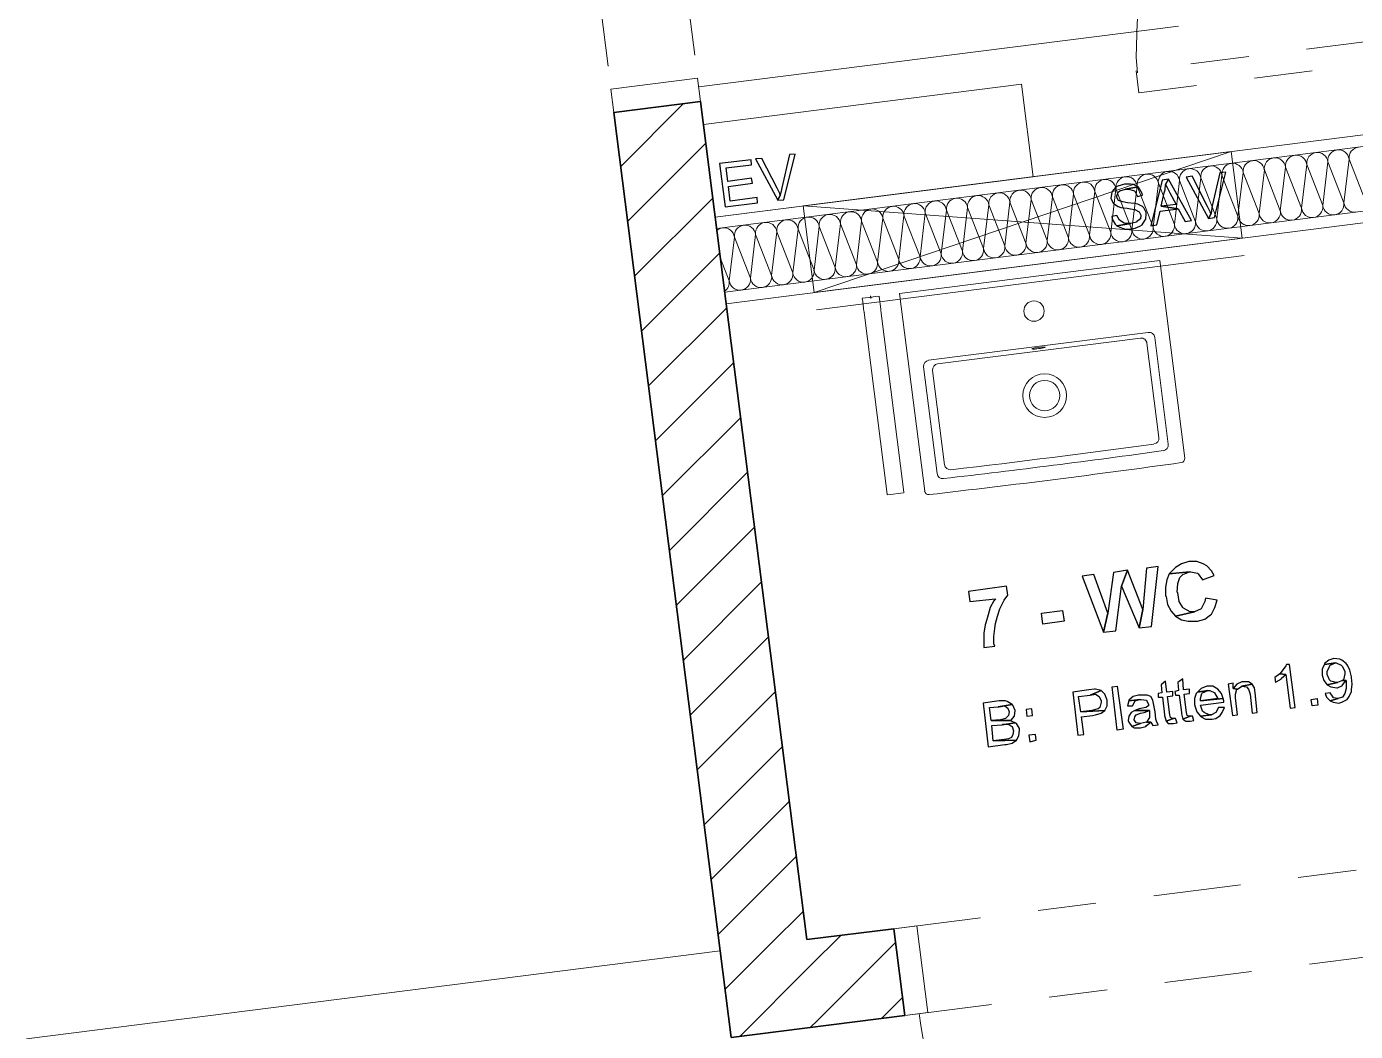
# Model space of a CAD drawing. Header units: metres. Extents: x 2713679.5 to 2713747.3, y 1226017.1 to 1226104.2.
# Drawn here: x 2713728.368 to 2713730.649, y 1226046.154 to 1226047.878 of the extents above; entities that cross this region are included whole.
import ezdxf

# ---------------------------------------------------------------- set-up
doc = ezdxf.new("R2010")
doc.units = ezdxf.units.M
doc.header["$MEASUREMENT"] = 0
for name, pattern in [('Achse', [0.115, 0, -0.04, 0.075, 0]), ('Strich 2_1mm', [0.15, 0.1, -0.05]), ('Strichpunkt 3_1_1mm Achsen', [0.25, 0.15, -0.05, 0, -0.05])]:
    doc.linetypes.add(name, pattern=pattern)
for name, color, linetype, true_color in [('haustechnik', 7, 'Continuous', 0x0332dd), ('raum', 7, 'Continuous', 0x000000), ('texte', 7, 'Continuous', 0x000000)]:
    doc.layers.add(name, color=color, linetype=linetype, true_color=true_color)
doc.layers.add('plangrafiken', color=251, linetype='Continuous')
doc.layers.add('waende_stuetzen', color=250, linetype='Continuous')

msp = doc.modelspace()

# ---------------------------------------------------------------- linework, layer by layer
at = {"layer": 'haustechnik', "color": 106, "linetype": 'Continuous', "lineweight": 13, "true_color": 0x008a1e}
for p, q in [((2713729.5301, 1226047.7101), (2713730.0757, 1226047.7794)), ((2713730.0757, 1226047.7794), (2713730.0959, 1226047.6207)), ((2713729.5502, 1226047.5514), (2713729.5301, 1226047.7101)), ((2713730.0959, 1226047.6207), (2713729.5502, 1226047.5514))]:
    msp.add_line(p, q, dxfattribs=at)
at = {"layer": 'haustechnik', "color": 152, "linetype": 'Continuous', "lineweight": 13, "true_color": 0x0365dd}
for p, q in [((2713730.4354, 1226047.6637), (2713729.7013, 1226047.5706)), ((2713729.7201, 1226047.4218), (2713730.4354, 1226047.6637)), ((2713730.4543, 1226047.5149), (2713730.4354, 1226047.6637)), ((2713730.4543, 1226047.5149), (2713729.7013, 1226047.5706)), ((2713729.7013, 1226047.5706), (2713729.7201, 1226047.4218)), ((2713729.7201, 1226047.4218), (2713730.4543, 1226047.5149)), ((2713729.7239, 1226047.392), (2713730.458, 1226047.4852))]:
    msp.add_line(p, q, dxfattribs=at)
at = {"layer": 'plangrafiken', "color": 7, "linetype": 'Strich 2_1mm', "lineweight": 13}
for p, q in [((2713730.8626, 1226047.8774), (2713730.2723, 1226047.8025)), ((2713730.2771, 1226047.7646), (2713730.8675, 1226047.8395)), ((2713730.2723, 1226047.8025), (2713730.2771, 1226047.7646))]:
    msp.add_line(p, q, dxfattribs=at)
at = {"layer": 'plangrafiken', "color": 7, "linetype": 'Continuous', "lineweight": 13}
for p, q in [((2713729.8665, 1226047.4202), (2713730.3129, 1226047.4768)), ((2713730.3129, 1226047.4768), (2713730.3559, 1226047.1379)), ((2713729.8035, 1226047.4122), (2713729.8025, 1226047.4121)), ((2713729.8026, 1226047.4116), (2713729.8032, 1226047.4066)), ((2713729.8032, 1226047.4066), (2713729.8048, 1226047.3944)), ((2713729.8304, 1226047.4156), (2713729.8035, 1226047.4122)), ((2713729.8144, 1226047.4136), (2713729.8194, 1226047.4142)), ((2713729.8166, 1226047.4164), (2713729.8172, 1226047.4114)), ((2713729.8314, 1226047.4153), (2713729.8313, 1226047.4157)), ((2713729.8341, 1226047.3936), (2713729.8314, 1226047.4153)), ((2713729.9096, 1226047.0813), (2713729.8665, 1226047.4202)), ((2713729.8048, 1226047.3944), (2713729.8053, 1226047.39)), ((2713729.8053, 1226047.39), (2713729.8055, 1226047.3885)), ((2713729.8061, 1226047.3881), (2713729.8056, 1226047.3877)), ((2713729.8056, 1226047.3875), (2713729.8452, 1226047.0757)), ((2713729.8344, 1226047.3914), (2713729.8338, 1226047.3916)), ((2713729.8343, 1226047.3922), (2713729.8341, 1226047.3936)), ((2713729.874, 1226047.0794), (2713729.8344, 1226047.3912)), ((2713730.2933, 1226047.3534), (2713729.9163, 1226047.3056)), ((2713730.2799, 1226047.3437), (2713729.9318, 1226047.2995)), ((2713730.3116, 1226047.1732), (2713730.2911, 1226047.335)), ((2713730.3045, 1226047.3447), (2713730.3277, 1226047.1617)), ((2713729.9077, 1226047.2944), (2713729.9309, 1226047.1113)), ((2713729.9436, 1226047.1265), (2713729.9231, 1226047.2883)), ((2713729.8452, 1226047.0757), (2713729.8453, 1226047.0748)), ((2713729.8463, 1226047.0749), (2713729.8732, 1226047.0783)), ((2713729.8741, 1226047.0784), (2713729.874, 1226047.0794))]:
    msp.add_line(p, q, dxfattribs=at)
for centre, radius in [((2713730.0972, 1226047.39), 0.0175), ((2713730.1155, 1226047.2451), 0.0375), ((2713730.1155, 1226047.2451), 0.026)]:
    msp.add_circle(centre, radius, dxfattribs=at)
at = {"layer": 'plangrafiken', "color": 7, "linetype": 'Achse', "lineweight": 13}
msp.add_arc((2713730.8675, 1226047.8395), 0.595, 97.2326, 187.2326, dxfattribs=at)
at = {"layer": 'plangrafiken', "color": 7, "linetype": 'Continuous', "lineweight": 13}
for centre, radius, start, end in [((2713730.2812, 1226047.3337), 0.01, 7.2326, 97.2326), ((2713730.2946, 1226047.3435), 0.01, 7.2326, 97.2326), ((2713729.9176, 1226047.2956), 0.01, 97.2326, 187.2326), ((2713729.933, 1226047.2896), 0.01, 97.2326, 187.2326), ((2713727.9316, 1226064.4541), 17.454, 276.65619, 277.80896), ((2713730.3017, 1226047.1719), 0.01, 277.8729, 7.2326), ((2713730.3178, 1226047.1604), 0.01, 277.9501, 7.2326), ((2713728.0145, 1226063.8008), 16.8335, 276.49048, 277.97467), ((2713728.0114, 1226063.8251), 16.8335, 276.58544, 277.87971), ((2713730.3489, 1226047.137), 0.007, 277.9747, 7.221), ((2713729.9408, 1226047.1126), 0.01, 187.2326, 276.5151), ((2713729.9536, 1226047.1278), 0.01, 187.2326, 276.5923), ((2713729.9165, 1226047.0822), 0.007, 187.2441, 276.4905)]:
    msp.add_arc(centre, radius, start, end, dxfattribs=at)
for start_param, end_param in [(1.570796, 4.712389), (4.712389, 7.853982)]:
    msp.add_ellipse((2713730.1052, 1226047.3266), major_axis=(0.0119, 0.0015), ratio=0.087156, start_param=start_param, end_param=end_param, dxfattribs=at)
at = {"layer": 'raum', "color": 255, "linetype": 'Continuous', "lineweight": 13}
msp.add_line((2713728.3684, 1226046.1414), (2713729.5588, 1226046.2925), dxfattribs=at)
at = {"layer": 'texte'}
for points in [[(2713729.6871, 1226047.6593), (2713729.6776, 1226047.6585), (2713729.6644, 1226047.6015), (2713729.6637, 1226047.5986), (2713729.6615, 1226047.5891), (2713729.6578, 1226047.5804), (2713729.6681, 1226047.5811)], [(2713729.6118, 1226047.6498), (2713729.5577, 1226047.6432), (2713729.5672, 1226047.5687), (2713729.6228, 1226047.576), (2713729.622, 1226047.5847), (2713729.576, 1226047.5789), (2713729.5731, 1226047.6037), (2713729.614, 1226047.6096), (2713729.6125, 1226047.6184), (2713729.5716, 1226047.6125), (2713729.5687, 1226047.6359), (2713729.6125, 1226047.641)], [(2713729.6301, 1226047.652), (2713729.6191, 1226047.6512), (2713729.6578, 1226047.5804), (2713729.6615, 1226047.5891), (2713729.6608, 1226047.592), (2713729.6564, 1226047.6008)], [(2713730.3279, 1226047.6162), (2713730.317, 1226047.6147), (2713730.298, 1226047.5365), (2713730.3082, 1226047.538), (2713730.314, 1226047.5614), (2713730.3447, 1226047.5657), (2713730.3155, 1226047.5701), (2713730.3206, 1226047.5928), (2713730.3221, 1226047.5979), (2713730.3228, 1226047.6074)], [(2713730.3279, 1226047.6162), (2713730.3228, 1226047.6074), (2713730.3257, 1226047.6023), (2713730.3301, 1226047.5928), (2713730.3411, 1226047.573), (2713730.3155, 1226047.5701), (2713730.3447, 1226047.5657), (2713730.3564, 1226047.5438), (2713730.3674, 1226047.5453)], [(2713730.3688, 1226047.6213), (2713730.3586, 1226047.6198), (2713730.3966, 1226047.5489), (2713730.401, 1226047.5577), (2713730.3995, 1226047.5606), (2713730.3951, 1226047.5694)], [(2713730.4266, 1226047.6286), (2713730.4163, 1226047.6271), (2713730.4032, 1226047.5709), (2713730.4024, 1226047.5672), (2713730.401, 1226047.5577), (2713730.3966, 1226047.5489), (2713730.4068, 1226047.5504)], [(2713730.2527, 1226047.6081), (2713730.2483, 1226047.6067), (2713730.2395, 1226047.6037), (2713730.2373, 1226047.6023), (2713730.2315, 1226047.595), (2713730.2307, 1226047.5935), (2713730.2293, 1226047.584), (2713730.2293, 1226047.584), (2713730.2329, 1226047.5752), (2713730.2337, 1226047.5745), (2713730.2417, 1226047.5694), (2713730.2461, 1226047.5679), (2713730.257, 1226047.5665), (2713730.2629, 1226047.5657), (2713730.2702, 1226047.5643), (2713730.2775, 1226047.5606), (2713730.2804, 1226047.5548), (2713730.2797, 1226047.5482), (2713730.2731, 1226047.5431), (2713730.2731, 1226047.5424), (2713730.2636, 1226047.5402), (2713730.2395, 1226047.5365), (2713730.2483, 1226047.5321), (2713730.2548, 1226047.5307), (2713730.2651, 1226047.5314), (2713730.2709, 1226047.5321), (2713730.279, 1226047.5358), (2713730.2826, 1226047.538), (2713730.2877, 1226047.5453), (2713730.2892, 1226047.5475), (2713730.2899, 1226047.557), (2713730.2899, 1226047.5592), (2713730.2855, 1226047.5672), (2713730.2833, 1226047.5694), (2713730.2753, 1226047.5738), (2713730.2695, 1226047.5745), (2713730.2578, 1226047.576), (2713730.2497, 1226047.5774), (2713730.2424, 1226047.5796), (2713730.2388, 1226047.5862), (2713730.2417, 1226047.5942), (2713730.2446, 1226047.5964), (2713730.2541, 1226047.5994), (2713730.276, 1226047.603), (2713730.268, 1226047.6074), (2713730.2629, 1226047.6081)], [(2713730.276, 1226047.603), (2713730.2541, 1226047.5994), (2713730.2592, 1226047.5994), (2713730.268, 1226047.5972), (2713730.2702, 1226047.5957), (2713730.2746, 1226047.5869), (2713730.2833, 1226047.5891), (2713730.2826, 1226047.592), (2713730.2782, 1226047.6001)], [(2713730.2395, 1226047.554), (2713730.2307, 1226047.5526), (2713730.2315, 1226047.5475), (2713730.2366, 1226047.5394), (2713730.2395, 1226047.5365), (2713730.2636, 1226047.5402), (2713730.2614, 1226047.5402), (2713730.2519, 1226047.5409), (2713730.2519, 1226047.5409), (2713730.2439, 1226047.546), (2713730.2439, 1226047.546)], [(2713730.3102, 1226046.9516), (2713730.2901, 1226046.9491), (2713730.2839, 1226046.8777), (2713730.2776, 1226046.8464), (2713730.2989, 1226046.8489)], [(2713730.3628, 1226046.9603), (2713730.3502, 1226046.9566), (2713730.3402, 1226046.9503), (2713730.3315, 1226046.9416), (2713730.329, 1226046.9391), (2713730.364, 1226046.9428), (2713730.3665, 1226046.9428), (2713730.3778, 1226046.9403), (2713730.379, 1226046.9391), (2713730.3865, 1226046.929), (2713730.4066, 1226046.9365), (2713730.4016, 1226046.9441), (2713730.3941, 1226046.9528), (2713730.3878, 1226046.9566), (2713730.3765, 1226046.9603)], [(2713730.2, 1226046.9378), (2713730.18, 1226046.9353), (2713730.2163, 1226046.8389), (2713730.2238, 1226046.8714)], [(2713730.2576, 1226046.9453), (2713730.2338, 1226046.9416), (2713730.2238, 1226046.8714), (2713730.2163, 1226046.8389), (2713730.2376, 1226046.8414), (2713730.2476, 1226046.9178)], [(2713730.2576, 1226046.9453), (2713730.2476, 1226046.9178), (2713730.2776, 1226046.8464), (2713730.2839, 1226046.8777)], [(2713730.329, 1226046.9391), (2713730.3252, 1226046.929), (2713730.3227, 1226046.9165), (2713730.3227, 1226046.9015), (2713730.3239, 1226046.9002), (2713730.3265, 1226046.8865), (2713730.3327, 1226046.8752), (2713730.3402, 1226046.8664), (2713730.3728, 1226046.874), (2713730.3653, 1226046.874), (2713730.354, 1226046.8802), (2713730.3527, 1226046.8815), (2713730.3465, 1226046.8915), (2713730.344, 1226046.9065), (2713730.3427, 1226046.9078), (2713730.344, 1226046.9228), (2713730.3477, 1226046.9328), (2713730.3527, 1226046.9378), (2713730.364, 1226046.9428)], [(2713730.0498, 1226046.9178), (2713729.9847, 1226046.909), (2713729.9872, 1226046.8915), (2713730.031, 1226046.8965), (2713730.0285, 1226046.8927), (2713730.0222, 1226046.8815), (2713730.0185, 1226046.8689), (2713730.0147, 1226046.8552), (2713730.0135, 1226046.8514), (2713730.011, 1226046.8376), (2713730.011, 1226046.8251), (2713730.011, 1226046.8126), (2713730.0298, 1226046.8151), (2713730.0285, 1226046.8189), (2713730.0285, 1226046.8314), (2713730.0298, 1226046.8452), (2713730.031, 1226046.8539), (2713730.0348, 1226046.8664), (2713730.0385, 1226046.879), (2713730.0398, 1226046.8815), (2713730.046, 1226046.894), (2713730.0523, 1226046.9027)], [(2713730.3916, 1226046.8977), (2713730.3903, 1226046.8915), (2713730.3853, 1226046.8815), (2713730.384, 1226046.879), (2713730.3728, 1226046.874), (2713730.3402, 1226046.8664), (2713730.3502, 1226046.8602), (2713730.3615, 1226046.8577), (2713730.3753, 1226046.8577), (2713730.3778, 1226046.8577), (2713730.3903, 1226046.8614), (2713730.4003, 1226046.8689), (2713730.4016, 1226046.8702), (2713730.4078, 1226046.8815), (2713730.4116, 1226046.894)], [(2713730.1124, 1226046.8527), (2713730.1099, 1226046.8714), (2713730.1462, 1226046.8765), (2713730.1487, 1226046.8577), (2713730.1124, 1226046.8527)], [(2713730.6119, 1226046.7938), (2713730.6031, 1226046.7913), (2713730.5956, 1226046.7851), (2713730.5956, 1226046.7838), (2713730.6144, 1226046.7863), (2713730.6156, 1226046.7863), (2713730.6244, 1226046.7826), (2713730.6269, 1226046.7801), (2713730.6307, 1226046.7713), (2713730.6307, 1226046.7675), (2713730.6282, 1226046.7575), (2713730.6269, 1226046.7563), (2713730.6332, 1226046.7563), (2713730.6332, 1226046.7538), (2713730.6332, 1226046.7525), (2713730.6332, 1226046.7425), (2713730.6307, 1226046.7337), (2713730.6269, 1226046.7275), (2713730.6194, 1226046.725), (2713730.6056, 1226046.7212), (2713730.6106, 1226046.7187), (2713730.6206, 1226046.7175), (2713730.6257, 1226046.7187), (2713730.6344, 1226046.7237), (2713730.6382, 1226046.7287), (2713730.6419, 1226046.7375), (2713730.6419, 1226046.74), (2713730.6432, 1226046.75), (2713730.6419, 1226046.7613), (2713730.6419, 1226046.7625), (2713730.6394, 1226046.7738), (2713730.6357, 1226046.7813), (2713730.6332, 1226046.7851), (2713730.6257, 1226046.7913), (2713730.6219, 1226046.7926)], [(2713730.5192, 1226046.7675), (2713730.5105, 1226046.7613), (2713730.5117, 1226046.7525), (2713730.513, 1226046.7538), (2713730.5217, 1226046.7588), (2713730.5217, 1226046.76), (2713730.5293, 1226046.7663)], [(2713730.5355, 1226046.7838), (2713730.5305, 1226046.7838), (2713730.5293, 1226046.7813), (2713730.523, 1226046.7725), (2713730.5192, 1226046.7675), (2713730.5293, 1226046.7663), (2713730.5368, 1226046.7087), (2713730.5455, 1226046.71)], [(2713730.5956, 1226046.7838), (2713730.5919, 1226046.7763), (2713730.5919, 1226046.765), (2713730.5944, 1226046.7563), (2713730.6006, 1226046.7488), (2713730.6181, 1226046.7525), (2713730.6156, 1226046.7525), (2713730.6069, 1226046.755), (2713730.6044, 1226046.7575), (2713730.6006, 1226046.7663), (2713730.6006, 1226046.7713), (2713730.6044, 1226046.7801), (2713730.6056, 1226046.7826), (2713730.6144, 1226046.7863)], [(2713730.2401, 1226046.6711), (2713730.2313, 1226046.745), (2713730.2401, 1226046.7463), (2713730.2501, 1226046.6724), (2713730.2401, 1226046.6711)], [(2713730.3227, 1226046.755), (2713730.3152, 1226046.7488), (2713730.3164, 1226046.735), (2713730.3102, 1226046.7337), (2713730.3102, 1226046.7275), (2713730.3177, 1226046.7275), (2713730.3214, 1226046.6974), (2713730.3214, 1226046.6962), (2713730.3239, 1226046.6862), (2713730.3365, 1226046.6912), (2713730.334, 1226046.6912), (2713730.3315, 1226046.6924), (2713730.3302, 1226046.6974), (2713730.3265, 1226046.7287), (2713730.3352, 1226046.73), (2713730.3352, 1226046.7375), (2713730.3252, 1226046.7362)], [(2713730.3527, 1226046.7588), (2713730.344, 1226046.7525), (2713730.3452, 1226046.7387), (2713730.339, 1226046.7375), (2713730.3402, 1226046.7312), (2713730.3465, 1226046.7312), (2713730.3502, 1226046.7012), (2713730.3502, 1226046.6987), (2713730.3527, 1226046.6899), (2713730.3653, 1226046.6949), (2713730.3628, 1226046.6949), (2713730.3603, 1226046.6962), (2713730.359, 1226046.7012), (2713730.3552, 1226046.7325), (2713730.364, 1226046.7337), (2713730.364, 1226046.7413), (2713730.354, 1226046.74)], [(2713730.3941, 1226046.7463), (2713730.3941, 1226046.7463), (2713730.384, 1226046.7425), (2713730.3778, 1226046.7362), (2713730.3953, 1226046.7387), (2713730.3991, 1226046.7387), (2713730.4078, 1226046.735), (2713730.4078, 1226046.7337), (2713730.4128, 1226046.725), (2713730.3828, 1226046.7212), (2713730.4216, 1226046.725), (2713730.4191, 1226046.7337), (2713730.4128, 1226046.7413), (2713730.4128, 1226046.7413), (2713730.4041, 1226046.7463)], [(2713730.4391, 1226046.7513), (2713730.4304, 1226046.75), (2713730.4379, 1226046.6962), (2713730.4466, 1226046.6974), (2713730.4429, 1226046.7262), (2713730.4429, 1226046.7325), (2713730.4454, 1226046.7413), (2713730.4466, 1226046.7413), (2713730.4391, 1226046.7425)], [(2713730.4554, 1226046.7538), (2713730.4541, 1226046.7538), (2713730.4454, 1226046.75), (2713730.4391, 1226046.7425), (2713730.4466, 1226046.7413), (2713730.4541, 1226046.7463), (2713730.4717, 1226046.75), (2713730.4654, 1226046.7538)], [(2713730.4717, 1226046.75), (2713730.4541, 1226046.7463), (2713730.4617, 1226046.745), (2713730.4654, 1226046.7413), (2713730.4679, 1226046.7325), (2713730.4717, 1226046.6999), (2713730.4804, 1226046.7012), (2713730.4767, 1226046.735), (2713730.4754, 1226046.7438)], [(2713730.6269, 1226046.7563), (2713730.6181, 1226046.7525), (2713730.6006, 1226046.7488), (2713730.6069, 1226046.745), (2713730.6169, 1226046.7438), (2713730.6181, 1226046.7438), (2713730.6269, 1226046.7475), (2713730.6269, 1226046.7488), (2713730.6332, 1226046.7563)], [(2713730.0373, 1226046.7212), (2713730.0097, 1226046.7175), (2713730.0185, 1226046.6424), (2713730.0473, 1226046.6461), (2713730.0498, 1226046.6461), (2713730.0598, 1226046.6486), (2713730.0673, 1226046.6536), (2713730.0273, 1226046.6524), (2713730.0247, 1226046.6787), (2713730.0423, 1226046.6799), (2713730.0648, 1226046.6837), (2713730.056, 1226046.6874), (2713730.0573, 1226046.6874), (2713730.0235, 1226046.6874), (2713730.021, 1226046.71), (2713730.036, 1226046.7112), (2713730.0598, 1226046.715), (2713730.051, 1226046.72), (2713730.0485, 1226046.7212)], [(2713730.1912, 1226046.74), (2713730.1637, 1226046.7362), (2713730.1725, 1226046.6624), (2713730.1825, 1226046.6636), (2713730.1787, 1226046.6937), (2713730.1975, 1226046.6962), (2713730.2025, 1226046.6974), (2713730.2125, 1226046.6999), (2713730.2188, 1226046.7049), (2713730.1775, 1226046.7024), (2713730.1737, 1226046.7287), (2713730.1938, 1226046.7312), (2713730.2125, 1226046.7387), (2713730.2125, 1226046.7387), (2713730.2025, 1226046.7413), (2713730.2013, 1226046.7413)], [(2713730.2125, 1226046.7387), (2713730.1938, 1226046.7312), (2713730.2025, 1226046.7325), (2713730.2088, 1226046.7287), (2713730.2125, 1226046.7212), (2713730.2125, 1226046.7187), (2713730.21, 1226046.71), (2713730.2075, 1226046.7075), (2713730.1963, 1226046.7049), (2713730.1775, 1226046.7024), (2713730.2188, 1226046.7049), (2713730.2225, 1226046.7125), (2713730.2225, 1226046.7225), (2713730.2225, 1226046.7225), (2713730.2188, 1226046.7325)], [(2713730.2601, 1226046.7212), (2713730.2576, 1226046.7125), (2713730.2664, 1226046.7125), (2713730.2701, 1226046.72), (2713730.2701, 1226046.7212), (2713730.2789, 1226046.7237)], [(2713730.2801, 1226046.7312), (2713730.2764, 1226046.7312), (2713730.2676, 1226046.7287), (2713730.2676, 1226046.7287), (2713730.2601, 1226046.7225), (2713730.2601, 1226046.7212), (2713730.2789, 1226046.7237), (2713730.2814, 1226046.7237), (2713730.2901, 1226046.7225), (2713730.2939, 1226046.715), (2713730.2939, 1226046.7125), (2713730.2889, 1226046.71), (2713730.2776, 1226046.7075), (2713730.2701, 1226046.7049), (2713730.2952, 1226046.7049), (2713730.2952, 1226046.7012), (2713730.2952, 1226046.6924), (2713730.2901, 1226046.6849), (2713730.2977, 1226046.6849), (2713730.3014, 1226046.6787), (2713730.3102, 1226046.6799), (2713730.3077, 1226046.6862), (2713730.3064, 1226046.6899), (2713730.3052, 1226046.7024), (2713730.3027, 1226046.7137), (2713730.3014, 1226046.7225), (2713730.2977, 1226046.7287), (2713730.2914, 1226046.7312), (2713730.2901, 1226046.7312)], [(2713730.3778, 1226046.7362), (2713730.3753, 1226046.7337), (2713730.3728, 1226046.725), (2713730.3728, 1226046.715), (2713730.374, 1226046.7112), (2713730.3765, 1226046.7024), (2713730.3828, 1226046.6949), (2713730.4016, 1226046.6974), (2713730.3978, 1226046.6974), (2713730.389, 1226046.7012), (2713730.3865, 1226046.7037), (2713730.3828, 1226046.7137), (2713730.4228, 1226046.7187), (2713730.4228, 1226046.7212), (2713730.4216, 1226046.725), (2713730.3828, 1226046.7212), (2713730.3828, 1226046.725), (2713730.3853, 1226046.7337), (2713730.3865, 1226046.735), (2713730.3953, 1226046.7387)], [(2713730.5743, 1226046.7125), (2713730.5731, 1226046.7237), (2713730.5831, 1226046.725), (2713730.5843, 1226046.7137), (2713730.5743, 1226046.7125)], [(2713730.6056, 1226046.735), (2713730.5969, 1226046.7337), (2713730.5994, 1226046.7275), (2713730.6056, 1226046.7212), (2713730.6194, 1226046.725), (2713730.6106, 1226046.7262), (2713730.6106, 1226046.7275)], [(2713730.0598, 1226046.715), (2713730.036, 1226046.7112), (2713730.0373, 1226046.7112), (2713730.0473, 1226046.7125), (2713730.0523, 1226046.7087), (2713730.0548, 1226046.7024), (2713730.0535, 1226046.6962), (2713730.0485, 1226046.6912), (2713730.0398, 1226046.6887), (2713730.0235, 1226046.6874), (2713730.0573, 1226046.6874), (2713730.0636, 1226046.6949), (2713730.0648, 1226046.7049), (2713730.0648, 1226046.7049), (2713730.0611, 1226046.7137)], [(2713730.0936, 1226046.7075), (2713730.0836, 1226046.7062), (2713730.0848, 1226046.6949), (2713730.0949, 1226046.6962)], [(2713730.2701, 1226046.7049), (2713730.2639, 1226046.7012), (2713730.2601, 1226046.6949), (2713730.2589, 1226046.6874), (2713730.2601, 1226046.6849), (2713730.2651, 1226046.6774), (2713730.2801, 1226046.6824), (2713730.2726, 1226046.6837), (2713730.2689, 1226046.6887), (2713730.2701, 1226046.6937), (2713730.2726, 1226046.6974), (2713730.2801, 1226046.6999), (2713730.2864, 1226046.7012), (2713730.2952, 1226046.7049)], [(2713730.4141, 1226046.71), (2713730.4141, 1226046.71), (2713730.4091, 1226046.7012), (2713730.4016, 1226046.6974), (2713730.3828, 1226046.6949), (2713730.384, 1226046.6937), (2713730.3916, 1226046.6899), (2713730.4028, 1226046.6899), (2713730.4091, 1226046.6912), (2713730.4166, 1226046.6962), (2713730.4203, 1226046.7012), (2713730.4241, 1226046.71)], [(2713730.0648, 1226046.6837), (2713730.0423, 1226046.6799), (2713730.0435, 1226046.6812), (2713730.0523, 1226046.6812), (2713730.0598, 1226046.6774), (2713730.0623, 1226046.6699), (2713730.0611, 1226046.6636), (2713730.0585, 1226046.6586), (2713730.0535, 1226046.6561), (2713730.046, 1226046.6549), (2713730.0273, 1226046.6524), (2713730.0673, 1226046.6536), (2713730.0711, 1226046.6611), (2713730.0711, 1226046.6611), (2713730.0723, 1226046.6711), (2713730.0723, 1226046.6737), (2713730.0673, 1226046.6824)], [(2713730.2901, 1226046.6849), (2713730.2801, 1226046.6824), (2713730.2651, 1226046.6774), (2713730.2689, 1226046.6749), (2713730.2789, 1226046.6749), (2713730.2801, 1226046.6749), (2713730.2889, 1226046.6774), (2713730.2901, 1226046.6787), (2713730.2977, 1226046.6849)], [(2713730.3402, 1226046.6912), (2713730.3365, 1226046.6912), (2713730.3239, 1226046.6862), (2713730.3277, 1226046.6824), (2713730.3365, 1226046.6824), (2713730.3427, 1226046.6837)], [(2713730.369, 1226046.6949), (2713730.3653, 1226046.6949), (2713730.3527, 1226046.6899), (2713730.3578, 1226046.6862), (2713730.3653, 1226046.6862), (2713730.3715, 1226046.6874)], [(2713730.0999, 1226046.6636), (2713730.0886, 1226046.6624), (2713730.0898, 1226046.6511), (2713730.1011, 1226046.6536)]]:
    msp.add_lwpolyline(points, close=True, dxfattribs=at)
at = {"layer": 'waende_stuetzen', "color": 7, "linetype": 'Strichpunkt 3_1_1mm Achsen', "lineweight": 13}
for p, q in [((2713729.4143, 1226048.6228), (2713729.5251, 1226047.7498)), ((2713729.2655, 1226048.6039), (2713729.3763, 1226047.7309)), ((2713729.8564, 1226046.3302), (2713730.7294, 1226046.441)), ((2713729.8753, 1226046.1814), (2713730.7483, 1226046.2922))]:
    msp.add_line(p, q, dxfattribs=at)
at = {"layer": 'waende_stuetzen', "color": 7, "linetype": 'Continuous', "lineweight": 13}
for p, q in [((2713729.5219, 1226047.7746), (2713730.3453, 1226047.8791)), ((2713729.52, 1226047.7895), (2713729.3712, 1226047.7706)), ((2713729.3712, 1226047.7706), (2713729.3763, 1226047.7309)), ((2713729.5251, 1226047.7498), (2713729.52, 1226047.7895)), ((2713730.4925, 1226047.6324), (2713730.4836, 1226047.5573)), ((2713730.4925, 1226047.6324), (2713730.5199, 1226047.5619)), ((2713730.5289, 1226047.637), (2713730.5199, 1226047.5619)), ((2713730.5289, 1226047.637), (2713730.5563, 1226047.5665)), ((2713730.5653, 1226047.6416), (2713730.5563, 1226047.5665)), ((2713730.5653, 1226047.6416), (2713730.5927, 1226047.5711)), ((2713730.6016, 1226047.6462), (2713730.5927, 1226047.5711)), ((2713730.6016, 1226047.6462), (2713730.6291, 1226047.5758)), ((2713730.638, 1226047.6508), (2713730.6291, 1226047.5758)), ((2713730.638, 1226047.6508), (2713730.6654, 1226047.5804)), ((2713730.3106, 1226047.6093), (2713730.3017, 1226047.5342)), ((2713730.3106, 1226047.6093), (2713730.3381, 1226047.5388)), ((2713730.347, 1226047.6139), (2713730.3381, 1226047.5388)), ((2713730.347, 1226047.6139), (2713730.3744, 1226047.5434)), ((2713730.3834, 1226047.6185), (2713730.3744, 1226047.5434)), ((2713730.3834, 1226047.6185), (2713730.4108, 1226047.5481)), ((2713730.4198, 1226047.6231), (2713730.4108, 1226047.5481)), ((2713730.4198, 1226047.6231), (2713730.4472, 1226047.5527)), ((2713730.4561, 1226047.6277), (2713730.4472, 1226047.5527)), ((2713730.4561, 1226047.6277), (2713730.4836, 1226047.5573)), ((2713730.1288, 1226047.5862), (2713730.1198, 1226047.5111)), ((2713730.1288, 1226047.5862), (2713730.1562, 1226047.5157)), ((2713730.1651, 1226047.5908), (2713730.1562, 1226047.5157)), ((2713730.1651, 1226047.5908), (2713730.1926, 1226047.5204)), ((2713730.2015, 1226047.5954), (2713730.1926, 1226047.5204)), ((2713730.2015, 1226047.5954), (2713730.2289, 1226047.525)), ((2713730.2379, 1226047.6), (2713730.2289, 1226047.525)), ((2713730.2379, 1226047.6), (2713730.2653, 1226047.5296)), ((2713730.2743, 1226047.6047), (2713730.2653, 1226047.5296)), ((2713730.2743, 1226047.6047), (2713730.3017, 1226047.5342)), ((2713729.9469, 1226047.5631), (2713729.9379, 1226047.4881)), ((2713729.9469, 1226047.5631), (2713729.9743, 1226047.4927)), ((2713729.9833, 1226047.5677), (2713729.9743, 1226047.4927)), ((2713729.9833, 1226047.5677), (2713730.0107, 1226047.4973)), ((2713730.0196, 1226047.5723), (2713730.0107, 1226047.4973)), ((2713730.0196, 1226047.5723), (2713730.0471, 1226047.5019)), ((2713730.056, 1226047.577), (2713730.0471, 1226047.5019)), ((2713730.056, 1226047.577), (2713730.0834, 1226047.5065)), ((2713730.0924, 1226047.5816), (2713730.0834, 1226047.5065)), ((2713730.0924, 1226047.5816), (2713730.1198, 1226047.5111)), ((2713729.8014, 1226047.5446), (2713729.7924, 1226047.4696)), ((2713729.8014, 1226047.5446), (2713729.8288, 1226047.4742)), ((2713729.8378, 1226047.5493), (2713729.8288, 1226047.4742)), ((2713729.8378, 1226047.5493), (2713729.8652, 1226047.4788)), ((2713729.8741, 1226047.5539), (2713729.8652, 1226047.4788)), ((2713729.8741, 1226047.5539), (2713729.9016, 1226047.4834)), ((2713729.9105, 1226047.5585), (2713729.9016, 1226047.4834)), ((2713729.9105, 1226047.5585), (2713729.9379, 1226047.4881)), ((2713729.5528, 1226047.5316), (2713729.5666, 1226047.4224)), ((2713729.6195, 1226047.5216), (2713729.6106, 1226047.4465)), ((2713729.6195, 1226047.5216), (2713729.6469, 1226047.4511)), ((2713729.6559, 1226047.5262), (2713729.6469, 1226047.4511)), ((2713729.6559, 1226047.5262), (2713729.6833, 1226047.4557)), ((2713729.6923, 1226047.5308), (2713729.6833, 1226047.4557)), ((2713729.6923, 1226047.5308), (2713729.7197, 1226047.4604)), ((2713729.7286, 1226047.5354), (2713729.7197, 1226047.4604)), ((2713729.7286, 1226047.5354), (2713729.7561, 1226047.465)), ((2713729.765, 1226047.54), (2713729.7561, 1226047.465)), ((2713729.765, 1226047.54), (2713729.7924, 1226047.4696)), ((2713729.5831, 1226047.5169), (2713729.5742, 1226047.4419)), ((2713729.5831, 1226047.5169), (2713729.6106, 1226047.4465)), ((2713729.5593, 1226047.4802), (2713729.5742, 1226047.4419)), ((2713729.8564, 1226046.3302), (2713729.8961, 1226046.3353)), ((2713729.8961, 1226046.3353), (2713729.915, 1226046.1865)), ((2713729.915, 1226046.1865), (2713729.8753, 1226046.1814))]:
    msp.add_line(p, q, dxfattribs=at)
at = {"layer": 'waende_stuetzen', "color": 7, "linetype": 'Continuous', "lineweight": 18}
for p, q in [((2713731.5343, 1226047.8032), (2713729.5502, 1226047.5514)), ((2713731.3087, 1226047.7544), (2713729.5528, 1226047.5316)), ((2713729.5666, 1226047.4224), (2713731.3225, 1226047.6453)), ((2713729.5691, 1226047.4026), (2713731.3052, 1226047.6229)), ((2713729.5502, 1226047.5514), (2713729.5528, 1226047.5316)), ((2713729.5666, 1226047.4224), (2713729.5691, 1226047.4026))]:
    msp.add_line(p, q, dxfattribs=at)
at = {"layer": 'waende_stuetzen', "color": 7, "linetype": 'Continuous', "lineweight": 35}
for p, q in [((2713729.5251, 1226047.7498), (2713729.3763, 1226047.7309)), ((2713729.7076, 1226046.3114), (2713729.5251, 1226047.7498)), ((2713729.3763, 1226047.7309), (2713729.5588, 1226046.2925)), ((2713729.8564, 1226046.3302), (2713729.7076, 1226046.3114)), ((2713729.8753, 1226046.1814), (2713729.8564, 1226046.3302)), ((2713729.5777, 1226046.1437), (2713729.5588, 1226046.2925)), ((2713729.5777, 1226046.1437), (2713729.8753, 1226046.1814))]:
    msp.add_line(p, q, dxfattribs=at)
at = {"layer": 'waende_stuetzen', "color": 18, "linetype": 'Continuous', "lineweight": 0, "true_color": 0x000000}
for p, q in [((2713729.388, 1226047.6382), (2713729.496, 1226047.7461)), ((2713729.4, 1226047.5441), (2713729.5342, 1226047.6782)), ((2713729.4119, 1226047.4499), (2713729.5461, 1226047.5841)), ((2713729.4239, 1226047.3558), (2713729.558, 1226047.49)), ((2713729.4358, 1226047.2617), (2713729.57, 1226047.3959)), ((2713729.4478, 1226047.1676), (2713729.5819, 1226047.3017)), ((2713729.4597, 1226047.0735), (2713729.5939, 1226047.2076)), ((2713729.4716, 1226046.9793), (2713729.6058, 1226047.1135)), ((2713729.4836, 1226046.8852), (2713729.6178, 1226047.0194)), ((2713729.4955, 1226046.7911), (2713729.6297, 1226046.9253)), ((2713729.5075, 1226046.697), (2713729.6417, 1226046.8311)), ((2713729.5194, 1226046.6028), (2713729.6536, 1226046.737)), ((2713729.5314, 1226046.5087), (2713729.6655, 1226046.6429)), ((2713729.5433, 1226046.4146), (2713729.6775, 1226046.5488)), ((2713729.5553, 1226046.3205), (2713729.6894, 1226046.4547)), ((2713729.6441, 1226046.3033), (2713729.7014, 1226046.3605)), ((2713729.7133, 1226046.2664), (2713729.7656, 1226046.3187)), ((2713729.5672, 1226046.2264), (2713729.6441, 1226046.3033)), ((2713729.7253, 1226046.1723), (2713729.8594, 1226046.3065)), ((2713729.5924, 1226046.1455), (2713729.7133, 1226046.2664)), ((2713729.8354, 1226046.1764), (2713729.8714, 1226046.2123)), ((2713729.7139, 1226046.161), (2713729.7253, 1226046.1723))]:
    msp.add_line(p, q, dxfattribs=at)
at = {"layer": 'waende_stuetzen', "color": 7, "linetype": 'Continuous', "lineweight": 13}
for centre, radius, start, end in [((2713730.5471, 1226047.6393), 0.0183, 97.2326, 187.2326), ((2713730.5471, 1226047.6393), 0.0183, 7.2326, 97.2326), ((2713730.5835, 1226047.6439), 0.0183, 97.2326, 187.2326), ((2713730.5835, 1226047.6439), 0.0183, 7.2326, 97.2326), ((2713730.6198, 1226047.6485), 0.0183, 97.2326, 187.2326), ((2713730.6198, 1226047.6485), 0.0183, 7.2326, 97.2326), ((2713730.6562, 1226047.6531), 0.0183, 97.2326, 187.2326), ((2713730.3652, 1226047.6162), 0.0183, 97.2326, 187.2326), ((2713730.3652, 1226047.6162), 0.0183, 7.2326, 97.2326), ((2713730.4016, 1226047.6208), 0.0183, 97.2326, 187.2326), ((2713730.4016, 1226047.6208), 0.0183, 7.2326, 97.2326), ((2713730.438, 1226047.6254), 0.0183, 97.2326, 187.2326), ((2713730.438, 1226047.6254), 0.0183, 7.2326, 97.2326), ((2713730.4743, 1226047.63), 0.0183, 97.2326, 187.2326), ((2713730.4743, 1226047.63), 0.0183, 7.2326, 97.2326), ((2713730.5107, 1226047.6347), 0.0183, 97.2326, 187.2326), ((2713730.5107, 1226047.6347), 0.0183, 7.2326, 97.2326), ((2713730.1833, 1226047.5931), 0.0183, 97.2326, 187.2326), ((2713730.1833, 1226047.5931), 0.0183, 7.2326, 97.2326), ((2713730.2197, 1226047.5977), 0.0183, 97.2326, 187.2326), ((2713730.2197, 1226047.5977), 0.0183, 7.2326, 97.2326), ((2713730.2561, 1226047.6023), 0.0183, 97.2326, 187.2326), ((2713730.2561, 1226047.6023), 0.0183, 7.2326, 97.2326), ((2713730.2925, 1226047.607), 0.0183, 97.2326, 187.2326), ((2713730.2925, 1226047.607), 0.0183, 7.2326, 97.2326), ((2713730.3288, 1226047.6116), 0.0183, 97.2326, 187.2326), ((2713730.3288, 1226047.6116), 0.0183, 7.2326, 97.2326), ((2713730.0015, 1226047.57), 0.0183, 97.2326, 187.2326), ((2713730.0015, 1226047.57), 0.0183, 7.2326, 97.2326), ((2713730.0378, 1226047.5747), 0.0183, 97.2326, 187.2326), ((2713730.0378, 1226047.5747), 0.0183, 7.2326, 97.2326), ((2713730.0742, 1226047.5793), 0.0183, 97.2326, 187.2326), ((2713730.0742, 1226047.5793), 0.0183, 7.2326, 97.2326), ((2713730.1106, 1226047.5839), 0.0183, 97.2326, 187.2326), ((2713730.1106, 1226047.5839), 0.0183, 7.2326, 97.2326), ((2713730.147, 1226047.5885), 0.0183, 97.2326, 187.2326), ((2713730.147, 1226047.5885), 0.0183, 7.2326, 97.2326), ((2713729.8196, 1226047.547), 0.0183, 97.2326, 187.2326), ((2713729.8196, 1226047.547), 0.0183, 7.2326, 97.2326), ((2713729.856, 1226047.5516), 0.0183, 97.2326, 187.2326), ((2713729.856, 1226047.5516), 0.0183, 7.2326, 97.2326), ((2713729.8923, 1226047.5562), 0.0183, 97.2326, 187.2326), ((2713729.8923, 1226047.5562), 0.0183, 7.2326, 97.2326), ((2713729.9287, 1226047.5608), 0.0183, 97.2326, 187.2326), ((2713729.9287, 1226047.5608), 0.0183, 7.2326, 97.2326), ((2713729.9651, 1226047.5654), 0.0183, 97.2326, 187.2326), ((2713729.9651, 1226047.5654), 0.0183, 7.2326, 97.2326), ((2713730.5381, 1226047.5642), 0.0183, 277.2326, 7.2326), ((2713730.5745, 1226047.5688), 0.0183, 187.2326, 277.2326), ((2713730.5745, 1226047.5688), 0.0183, 277.2326, 7.2326), ((2713730.6109, 1226047.5735), 0.0183, 187.2326, 277.2326), ((2713730.6109, 1226047.5735), 0.0183, 277.2326, 7.2326), ((2713730.6473, 1226047.5781), 0.0183, 187.2326, 277.2326), ((2713729.6377, 1226047.5239), 0.0183, 97.2326, 187.2326), ((2713729.6377, 1226047.5239), 0.0183, 7.2326, 97.2326), ((2713729.6741, 1226047.5285), 0.0183, 97.2326, 187.2326), ((2713729.6741, 1226047.5285), 0.0183, 7.2326, 97.2326), ((2713729.7105, 1226047.5331), 0.0183, 97.2326, 187.2326), ((2713729.7105, 1226047.5331), 0.0183, 7.2326, 97.2326), ((2713729.7468, 1226047.5377), 0.0183, 97.2326, 187.2326), ((2713729.7468, 1226047.5377), 0.0183, 7.2326, 97.2326), ((2713729.7832, 1226047.5423), 0.0183, 97.2326, 187.2326), ((2713729.7832, 1226047.5423), 0.0183, 7.2326, 97.2326), ((2713730.3563, 1226047.5411), 0.0183, 277.2326, 7.2326), ((2713730.3926, 1226047.5458), 0.0183, 187.2326, 277.2326), ((2713730.3926, 1226047.5458), 0.0183, 277.2326, 7.2326), ((2713730.429, 1226047.5504), 0.0183, 187.2326, 277.2326), ((2713730.429, 1226047.5504), 0.0183, 277.2326, 7.2326), ((2713730.4654, 1226047.555), 0.0183, 187.2326, 277.2326), ((2713730.4654, 1226047.555), 0.0183, 277.2326, 7.2326), ((2713730.5018, 1226047.5596), 0.0183, 187.2326, 277.2326), ((2713730.5018, 1226047.5596), 0.0183, 277.2326, 7.2326), ((2713730.5381, 1226047.5642), 0.0183, 187.2326, 277.2326), ((2713729.565, 1226047.5146), 0.0183, 97.2326, 130.159), ((2713729.565, 1226047.5146), 0.0183, 7.2326, 97.2326), ((2713729.6013, 1226047.5193), 0.0183, 97.2326, 187.2326), ((2713729.6013, 1226047.5193), 0.0183, 7.2326, 97.2326), ((2713730.1744, 1226047.5181), 0.0183, 277.2326, 7.2326), ((2713730.2108, 1226047.5227), 0.0183, 187.2326, 277.2326), ((2713730.2108, 1226047.5227), 0.0183, 277.2326, 7.2326), ((2713730.2471, 1226047.5273), 0.0183, 187.2326, 277.2326), ((2713730.2471, 1226047.5273), 0.0183, 277.2326, 7.2326), ((2713730.2835, 1226047.5319), 0.0183, 187.2326, 277.2326), ((2713730.2835, 1226047.5319), 0.0183, 277.2326, 7.2326), ((2713730.3199, 1226047.5365), 0.0183, 187.2326, 277.2326), ((2713730.3199, 1226047.5365), 0.0183, 277.2326, 7.2326), ((2713730.3563, 1226047.5411), 0.0183, 187.2326, 277.2326), ((2713729.9925, 1226047.495), 0.0183, 277.2326, 7.2326), ((2713730.0289, 1226047.4996), 0.0183, 187.2326, 277.2326), ((2713730.0289, 1226047.4996), 0.0183, 277.2326, 7.2326), ((2713730.0653, 1226047.5042), 0.0183, 187.2326, 277.2326), ((2713730.0653, 1226047.5042), 0.0183, 277.2326, 7.2326), ((2713730.1016, 1226047.5088), 0.0183, 187.2326, 277.2326), ((2713730.1016, 1226047.5088), 0.0183, 277.2326, 7.2326), ((2713730.138, 1226047.5134), 0.0183, 187.2326, 277.2326), ((2713730.138, 1226047.5134), 0.0183, 277.2326, 7.2326), ((2713730.1744, 1226047.5181), 0.0183, 187.2326, 277.2326), ((2713729.8106, 1226047.4719), 0.0183, 277.2326, 7.2326), ((2713729.847, 1226047.4765), 0.0183, 187.2326, 277.2326), ((2713729.847, 1226047.4765), 0.0183, 277.2326, 7.2326), ((2713729.8834, 1226047.4811), 0.0183, 187.2326, 277.2326), ((2713729.8834, 1226047.4811), 0.0183, 277.2326, 7.2326), ((2713729.9198, 1226047.4857), 0.0183, 187.2326, 277.2326), ((2713729.9198, 1226047.4857), 0.0183, 277.2326, 7.2326), ((2713729.9561, 1226047.4904), 0.0183, 187.2326, 277.2326), ((2713729.9561, 1226047.4904), 0.0183, 277.2326, 7.2326), ((2713729.9925, 1226047.495), 0.0183, 187.2326, 277.2326), ((2713729.6288, 1226047.4488), 0.0183, 277.2326, 7.2326), ((2713729.6651, 1226047.4534), 0.0183, 187.2326, 277.2326), ((2713729.6651, 1226047.4534), 0.0183, 277.2326, 7.2326), ((2713729.7015, 1226047.458), 0.0183, 187.2326, 277.2326), ((2713729.7015, 1226047.458), 0.0183, 277.2326, 7.2326), ((2713729.7379, 1226047.4627), 0.0183, 187.2326, 277.2326), ((2713729.7379, 1226047.4627), 0.0183, 277.2326, 7.2326), ((2713729.7743, 1226047.4673), 0.0183, 187.2326, 277.2326), ((2713729.7743, 1226047.4673), 0.0183, 277.2326, 7.2326), ((2713729.8106, 1226047.4719), 0.0183, 187.2326, 277.2326), ((2713729.556, 1226047.4396), 0.0183, 304.3901, 7.2326), ((2713729.5924, 1226047.4442), 0.0183, 187.2326, 277.2326), ((2713729.5924, 1226047.4442), 0.0183, 277.2326, 7.2326), ((2713729.6288, 1226047.4488), 0.0183, 187.2326, 277.2326), ((2713730.7235, 1226046.2891), 0.83, 187.2326, 277.2326)]:
    msp.add_arc(centre, radius, start, end, dxfattribs=at)

doc.saveas('drawing.dxf')
